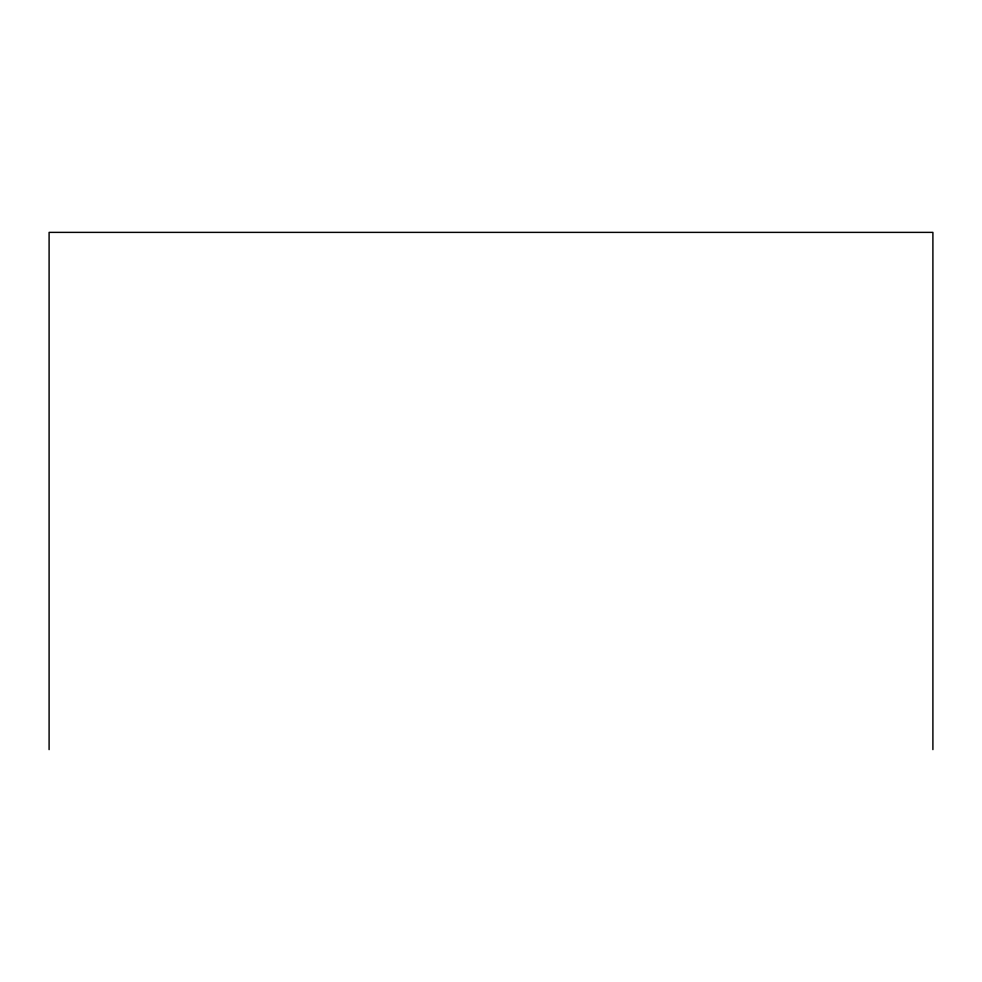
<?xml version="1.0" encoding="UTF-8"?>
<svg xmlns="http://www.w3.org/2000/svg" width="982" height="982" viewBox="0 0 982 982"><rect width="100%" height="100%" fill="white"/><g stroke="black" fill="none" stroke-linecap="round" stroke-linejoin="round"><path stroke-width="1.47" d="M932.9 749.622L932.9 232.378L49.1 232.378L49.1 749.622"/></g></svg>
